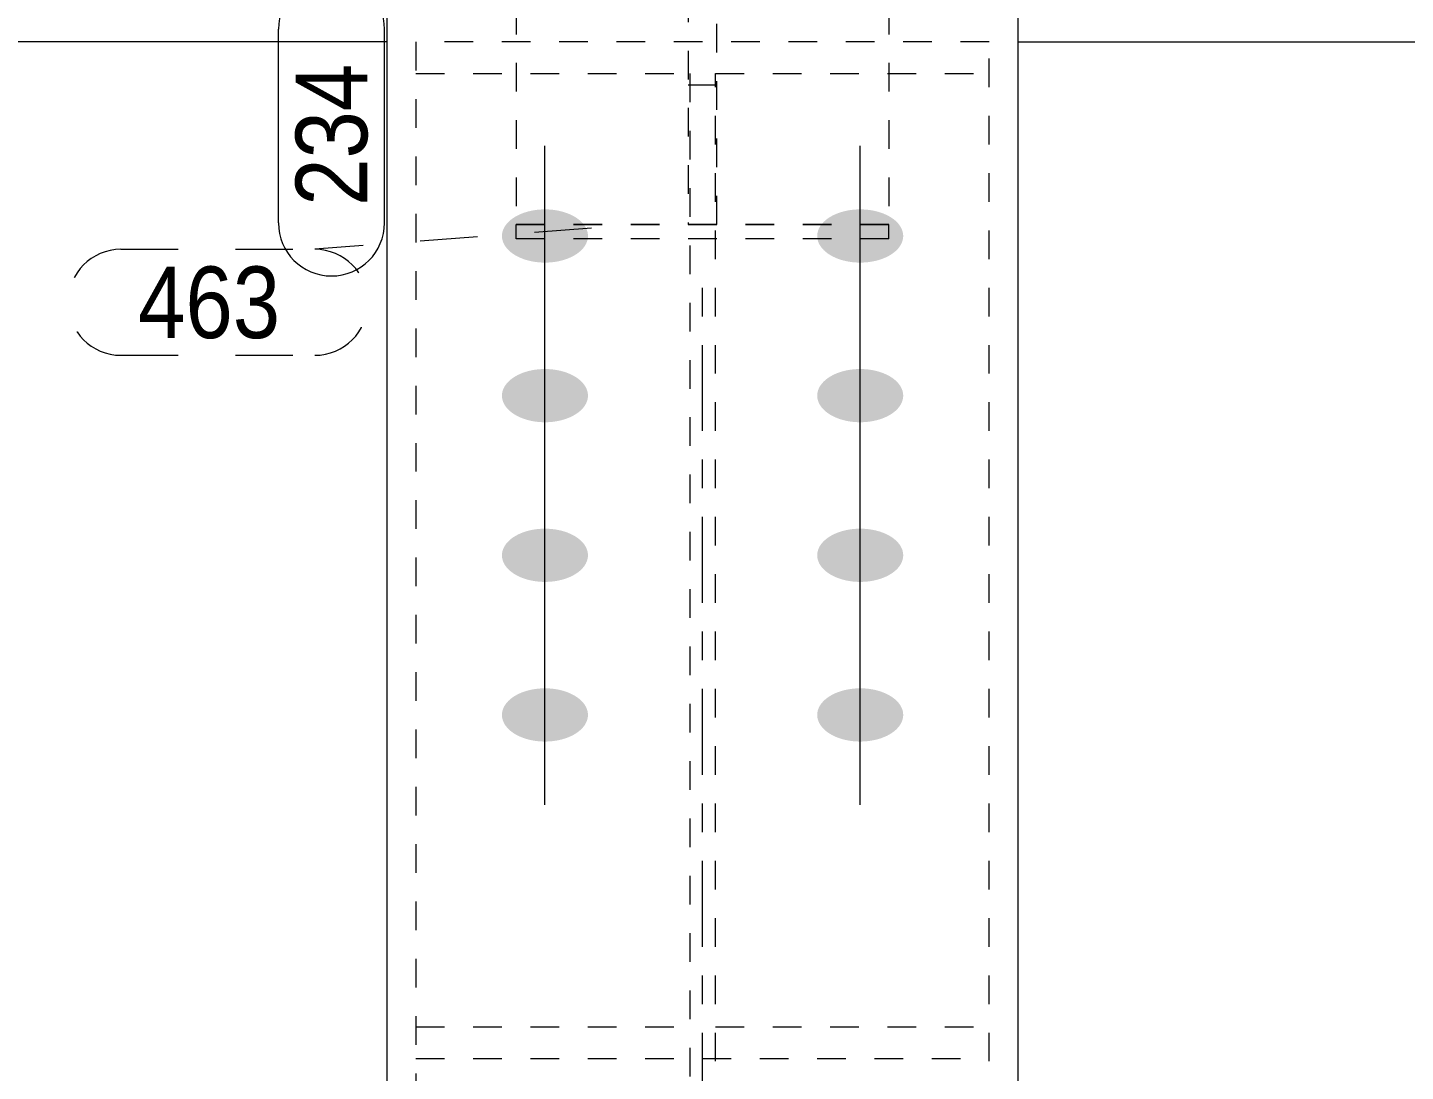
# Model space of a CAD drawing. Header units: millimetres. Extents: x 2 to 579, y 1 to 825.
# Drawn here: x 60.02 to 108.09, y 574.31 to 610.74 of the extents above; entities that cross this region are included whole.
import ezdxf

# ---------------------------------------------------------------- set-up
doc = ezdxf.new("R2010")
doc.units = ezdxf.units.MM
for name, pattern in [('XKITLINE00', [0]), ('XKITLINE01', [4, 1, -1, 1, -1]), ('XKITLINE02', [4, 2, -2]), ('XKITLINE03', [6, 3, -1, 1, -1])]:
    doc.linetypes.add(name, pattern=pattern)
for name, color, linetype, lineweight in [('Bolt', 3, 'Continuous', 0), ('Dimensions', 7, 'Continuous', 0), ('Part', 2, 'Continuous', 0), ('PartMark', 7, 'Continuous', 0)]:
    doc.layers.add(name, color=color, linetype=linetype, lineweight=lineweight)
doc.styles.add('ARIAL', font='ARIAL.TTF')

# ---------------------------------------------------------------- blocks, each defined once
blk = doc.blocks.new('*A39')
at = {"layer": 'Bolt'}
for points in [[(78.032, 602.537), (77.995, 602.537), (77.958, 602.539), (77.922, 602.541), (77.885, 602.543), (77.849, 602.546), (77.812, 602.55), (77.776, 602.554), (77.74, 602.559), (77.704, 602.564), (77.669, 602.57), (77.633, 602.576), (77.598, 602.583), (77.563, 602.591), (77.529, 602.599), (77.495, 602.607), (77.461, 602.616), (77.427, 602.625), (77.394, 602.635), (77.362, 602.646), (77.329, 602.657), (77.298, 602.668), (77.266, 602.68), (77.235, 602.693), (77.205, 602.706), (77.175, 602.719), (77.146, 602.733), (77.117, 602.747), (77.089, 602.762), (77.061, 602.777), (77.034, 602.792), (77.008, 602.808), (76.982, 602.825), (76.957, 602.841), (76.933, 602.858), (76.909, 602.876), (76.886, 602.894), (76.864, 602.912), (76.842, 602.93), (76.822, 602.949), (76.801, 602.968), (76.782, 602.988), (76.764, 603.007), (76.746, 603.027), (76.729, 603.047), (76.713, 603.068), (76.697, 603.089), (76.683, 603.11), (76.669, 603.131), (76.656, 603.152), (76.644, 603.174), (76.633, 603.195), (76.623, 603.217), (76.614, 603.239), (76.605, 603.262), (76.598, 603.284), (76.591, 603.306), (76.585, 603.329), (76.58, 603.351), (76.576, 603.374), (76.573, 603.397), (76.571, 603.419), (76.569, 603.442), (76.569, 603.465), (76.569, 603.488), (76.571, 603.511), (76.573, 603.533), (76.576, 603.556), (76.58, 603.579), (76.585, 603.601), (76.591, 603.624), (76.598, 603.646), (76.605, 603.668), (76.614, 603.691), (76.623, 603.713), (76.633, 603.735), (76.644, 603.756), (76.656, 603.778), (76.669, 603.799), (76.683, 603.82), (76.697, 603.841), (76.713, 603.862), (76.729, 603.883), (76.746, 603.903), (76.764, 603.923), (76.782, 603.942), (76.801, 603.962), (76.822, 603.981), (76.842, 604), (76.864, 604.018), (76.886, 604.036), (76.909, 604.054), (76.933, 604.072), (76.957, 604.089), (76.982, 604.105), (77.008, 604.122), (77.034, 604.138), (77.061, 604.153), (77.089, 604.168), (77.117, 604.183), (77.146, 604.197), (77.175, 604.211), (77.205, 604.224), (77.235, 604.237), (77.266, 604.25), (77.298, 604.261), (77.329, 604.273), (77.362, 604.284), (77.394, 604.294), (77.427, 604.304), (77.461, 604.314), (77.495, 604.323), (77.529, 604.331), (77.563, 604.339), (77.598, 604.347), (77.633, 604.354), (77.669, 604.36), (77.704, 604.366), (77.74, 604.371), (77.776, 604.376), (77.812, 604.38), (77.849, 604.384), (77.885, 604.387), (77.922, 604.389), (77.958, 604.391), (77.995, 604.392), (78.032, 604.393), (78.069, 604.394), (78.106, 604.393), (78.142, 604.392), (78.179, 604.391), (78.216, 604.389), (78.252, 604.387), (78.289, 604.384), (78.325, 604.38), (78.361, 604.376), (78.397, 604.371), (78.433, 604.366), (78.469, 604.36), (78.504, 604.354), (78.539, 604.347), (78.574, 604.339), (78.609, 604.331), (78.643, 604.323), (78.677, 604.314), (78.71, 604.304), (78.743, 604.294), (78.776, 604.284), (78.808, 604.273), (78.84, 604.261), (78.871, 604.25), (78.902, 604.237), (78.932, 604.224), (78.962, 604.211), (78.992, 604.197), (79.02, 604.183), (79.049, 604.168), (79.076, 604.153), (79.103, 604.138), (79.129, 604.122), (79.155, 604.105), (79.18, 604.089), (79.205, 604.072), (79.228, 604.054), (79.251, 604.036), (79.274, 604.018), (79.295, 604), (79.316, 603.981), (79.336, 603.962), (79.355, 603.942), (79.374, 603.923), (79.392, 603.903), (79.409, 603.883), (79.425, 603.862), (79.44, 603.841), (79.455, 603.82), (79.468, 603.799), (79.481, 603.778), (79.493, 603.756), (79.504, 603.735), (79.514, 603.713), (79.524, 603.691), (79.532, 603.668), (79.54, 603.646), (79.547, 603.624), (79.553, 603.601), (79.557, 603.579), (79.562, 603.556), (79.565, 603.533), (79.567, 603.511), (79.568, 603.488), (79.569, 603.465), (79.568, 603.442), (79.567, 603.419), (79.565, 603.397), (79.562, 603.374), (79.557, 603.351), (79.553, 603.329), (79.547, 603.306), (79.54, 603.284), (79.532, 603.262), (79.524, 603.239), (79.514, 603.217), (79.504, 603.195), (79.493, 603.174), (79.481, 603.152), (79.468, 603.131), (79.455, 603.11), (79.44, 603.089), (79.425, 603.068), (79.409, 603.047), (79.392, 603.027), (79.374, 603.007), (79.355, 602.988), (79.336, 602.968), (79.316, 602.949), (79.295, 602.93), (79.274, 602.912), (79.251, 602.894), (79.228, 602.876), (79.205, 602.858), (79.18, 602.841), (79.155, 602.825), (79.129, 602.808), (79.103, 602.792), (79.076, 602.777), (79.049, 602.762), (79.02, 602.747), (78.992, 602.733), (78.962, 602.719), (78.932, 602.706), (78.902, 602.693), (78.871, 602.68), (78.84, 602.668), (78.808, 602.657), (78.776, 602.646), (78.743, 602.635), (78.71, 602.625), (78.677, 602.616), (78.643, 602.607), (78.609, 602.599), (78.574, 602.591), (78.539, 602.583), (78.504, 602.576), (78.469, 602.57), (78.433, 602.564), (78.397, 602.559), (78.361, 602.554), (78.325, 602.55), (78.289, 602.546), (78.252, 602.543), (78.216, 602.541), (78.179, 602.539), (78.142, 602.537), (78.106, 602.537), (78.069, 602.536)], [(89.032, 602.537), (88.995, 602.537), (88.958, 602.539), (88.922, 602.541), (88.885, 602.543), (88.849, 602.546), (88.812, 602.55), (88.776, 602.554), (88.74, 602.559), (88.704, 602.564), (88.669, 602.57), (88.633, 602.576), (88.598, 602.583), (88.563, 602.591), (88.529, 602.599), (88.495, 602.607), (88.461, 602.616), (88.427, 602.625), (88.394, 602.635), (88.362, 602.646), (88.329, 602.657), (88.298, 602.668), (88.266, 602.68), (88.235, 602.693), (88.205, 602.706), (88.175, 602.719), (88.146, 602.733), (88.117, 602.747), (88.089, 602.762), (88.061, 602.777), (88.034, 602.792), (88.008, 602.808), (87.982, 602.825), (87.957, 602.841), (87.933, 602.858), (87.909, 602.876), (87.886, 602.894), (87.864, 602.912), (87.842, 602.93), (87.822, 602.949), (87.801, 602.968), (87.782, 602.988), (87.764, 603.007), (87.746, 603.027), (87.729, 603.047), (87.713, 603.068), (87.697, 603.089), (87.683, 603.11), (87.669, 603.131), (87.656, 603.152), (87.644, 603.174), (87.633, 603.195), (87.623, 603.217), (87.614, 603.239), (87.605, 603.262), (87.598, 603.284), (87.591, 603.306), (87.585, 603.329), (87.58, 603.351), (87.576, 603.374), (87.573, 603.397), (87.571, 603.419), (87.569, 603.442), (87.569, 603.465), (87.569, 603.488), (87.571, 603.511), (87.573, 603.533), (87.576, 603.556), (87.58, 603.579), (87.585, 603.601), (87.591, 603.624), (87.598, 603.646), (87.605, 603.668), (87.614, 603.691), (87.623, 603.713), (87.633, 603.735), (87.644, 603.756), (87.656, 603.778), (87.669, 603.799), (87.683, 603.82), (87.697, 603.841), (87.713, 603.862), (87.729, 603.883), (87.746, 603.903), (87.764, 603.923), (87.782, 603.942), (87.801, 603.962), (87.822, 603.981), (87.842, 604), (87.864, 604.018), (87.886, 604.036), (87.909, 604.054), (87.933, 604.072), (87.957, 604.089), (87.982, 604.105), (88.008, 604.122), (88.034, 604.138), (88.061, 604.153), (88.089, 604.168), (88.117, 604.183), (88.146, 604.197), (88.175, 604.211), (88.205, 604.224), (88.235, 604.237), (88.266, 604.25), (88.298, 604.261), (88.329, 604.273), (88.362, 604.284), (88.394, 604.294), (88.427, 604.304), (88.461, 604.314), (88.495, 604.323), (88.529, 604.331), (88.563, 604.339), (88.598, 604.347), (88.633, 604.354), (88.669, 604.36), (88.704, 604.366), (88.74, 604.371), (88.776, 604.376), (88.812, 604.38), (88.849, 604.384), (88.885, 604.387), (88.922, 604.389), (88.958, 604.391), (88.995, 604.392), (89.032, 604.393), (89.069, 604.394), (89.106, 604.393), (89.142, 604.392), (89.179, 604.391), (89.216, 604.389), (89.252, 604.387), (89.289, 604.384), (89.325, 604.38), (89.361, 604.376), (89.397, 604.371), (89.433, 604.366), (89.469, 604.36), (89.504, 604.354), (89.539, 604.347), (89.574, 604.339), (89.609, 604.331), (89.643, 604.323), (89.677, 604.314), (89.71, 604.304), (89.743, 604.294), (89.776, 604.284), (89.808, 604.273), (89.84, 604.261), (89.871, 604.25), (89.902, 604.237), (89.932, 604.224), (89.962, 604.211), (89.992, 604.197), (90.02, 604.183), (90.049, 604.168), (90.076, 604.153), (90.103, 604.138), (90.129, 604.122), (90.155, 604.105), (90.18, 604.089), (90.205, 604.072), (90.228, 604.054), (90.251, 604.036), (90.274, 604.018), (90.295, 604), (90.316, 603.981), (90.336, 603.962), (90.355, 603.942), (90.374, 603.923), (90.392, 603.903), (90.409, 603.883), (90.425, 603.862), (90.44, 603.841), (90.455, 603.82), (90.468, 603.799), (90.481, 603.778), (90.493, 603.756), (90.504, 603.735), (90.514, 603.713), (90.524, 603.691), (90.532, 603.668), (90.54, 603.646), (90.547, 603.624), (90.553, 603.601), (90.557, 603.579), (90.562, 603.556), (90.565, 603.533), (90.567, 603.511), (90.568, 603.488), (90.569, 603.465), (90.568, 603.442), (90.567, 603.419), (90.565, 603.397), (90.562, 603.374), (90.557, 603.351), (90.553, 603.329), (90.547, 603.306), (90.54, 603.284), (90.532, 603.262), (90.524, 603.239), (90.514, 603.217), (90.504, 603.195), (90.493, 603.174), (90.481, 603.152), (90.468, 603.131), (90.455, 603.11), (90.44, 603.089), (90.425, 603.068), (90.409, 603.047), (90.392, 603.027), (90.374, 603.007), (90.355, 602.988), (90.336, 602.968), (90.316, 602.949), (90.295, 602.93), (90.274, 602.912), (90.251, 602.894), (90.228, 602.876), (90.205, 602.858), (90.18, 602.841), (90.155, 602.825), (90.129, 602.808), (90.103, 602.792), (90.076, 602.777), (90.049, 602.762), (90.02, 602.747), (89.992, 602.733), (89.962, 602.719), (89.932, 602.706), (89.902, 602.693), (89.871, 602.68), (89.84, 602.668), (89.808, 602.657), (89.776, 602.646), (89.743, 602.635), (89.71, 602.625), (89.677, 602.616), (89.643, 602.607), (89.609, 602.599), (89.574, 602.591), (89.539, 602.583), (89.504, 602.576), (89.469, 602.57), (89.433, 602.564), (89.397, 602.559), (89.361, 602.554), (89.325, 602.55), (89.289, 602.546), (89.252, 602.543), (89.216, 602.541), (89.179, 602.539), (89.142, 602.537), (89.106, 602.537), (89.069, 602.536)], [(78.032, 596.965), (77.995, 596.966), (77.958, 596.967), (77.922, 596.969), (77.885, 596.971), (77.849, 596.975), (77.812, 596.978), (77.776, 596.982), (77.74, 596.987), (77.704, 596.992), (77.669, 596.998), (77.633, 597.004), (77.598, 597.011), (77.563, 597.019), (77.529, 597.027), (77.495, 597.035), (77.461, 597.044), (77.427, 597.054), (77.394, 597.064), (77.362, 597.074), (77.329, 597.085), (77.298, 597.097), (77.266, 597.109), (77.235, 597.121), (77.205, 597.134), (77.175, 597.147), (77.146, 597.161), (77.117, 597.175), (77.089, 597.19), (77.061, 597.205), (77.034, 597.221), (77.008, 597.236), (76.982, 597.253), (76.957, 597.269), (76.933, 597.287), (76.909, 597.304), (76.886, 597.322), (76.864, 597.34), (76.842, 597.358), (76.822, 597.377), (76.801, 597.396), (76.782, 597.416), (76.764, 597.435), (76.746, 597.455), (76.729, 597.476), (76.713, 597.496), (76.697, 597.517), (76.683, 597.538), (76.669, 597.559), (76.656, 597.58), (76.644, 597.602), (76.633, 597.624), (76.623, 597.645), (76.614, 597.667), (76.605, 597.69), (76.598, 597.712), (76.591, 597.734), (76.585, 597.757), (76.58, 597.779), (76.576, 597.802), (76.573, 597.825), (76.571, 597.848), (76.569, 597.87), (76.569, 597.893), (76.569, 597.916), (76.571, 597.939), (76.573, 597.961), (76.576, 597.984), (76.58, 598.007), (76.585, 598.029), (76.591, 598.052), (76.598, 598.074), (76.605, 598.097), (76.614, 598.119), (76.623, 598.141), (76.633, 598.163), (76.644, 598.184), (76.656, 598.206), (76.669, 598.227), (76.683, 598.248), (76.697, 598.269), (76.713, 598.29), (76.729, 598.311), (76.746, 598.331), (76.764, 598.351), (76.782, 598.371), (76.801, 598.39), (76.822, 598.409), (76.842, 598.428), (76.864, 598.446), (76.886, 598.464), (76.909, 598.482), (76.933, 598.5), (76.957, 598.517), (76.982, 598.533), (77.008, 598.55), (77.034, 598.566), (77.061, 598.581), (77.089, 598.596), (77.117, 598.611), (77.146, 598.625), (77.175, 598.639), (77.205, 598.652), (77.235, 598.665), (77.266, 598.678), (77.298, 598.69), (77.329, 598.701), (77.362, 598.712), (77.394, 598.723), (77.427, 598.733), (77.461, 598.742), (77.495, 598.751), (77.529, 598.76), (77.563, 598.767), (77.598, 598.775), (77.633, 598.782), (77.669, 598.788), (77.704, 598.794), (77.74, 598.799), (77.776, 598.804), (77.812, 598.808), (77.849, 598.812), (77.885, 598.815), (77.922, 598.817), (77.958, 598.819), (77.995, 598.821), (78.032, 598.821), (78.069, 598.822), (78.106, 598.821), (78.142, 598.821), (78.179, 598.819), (78.216, 598.817), (78.252, 598.815), (78.289, 598.812), (78.325, 598.808), (78.361, 598.804), (78.397, 598.799), (78.433, 598.794), (78.469, 598.788), (78.504, 598.782), (78.539, 598.775), (78.574, 598.767), (78.609, 598.76), (78.643, 598.751), (78.677, 598.742), (78.71, 598.733), (78.743, 598.723), (78.776, 598.712), (78.808, 598.701), (78.84, 598.69), (78.871, 598.678), (78.902, 598.665), (78.932, 598.652), (78.962, 598.639), (78.992, 598.625), (79.02, 598.611), (79.049, 598.596), (79.076, 598.581), (79.103, 598.566), (79.129, 598.55), (79.155, 598.533), (79.18, 598.517), (79.205, 598.5), (79.228, 598.482), (79.251, 598.464), (79.274, 598.446), (79.295, 598.428), (79.316, 598.409), (79.336, 598.39), (79.355, 598.371), (79.374, 598.351), (79.392, 598.331), (79.409, 598.311), (79.425, 598.29), (79.44, 598.269), (79.455, 598.248), (79.468, 598.227), (79.481, 598.206), (79.493, 598.184), (79.504, 598.163), (79.514, 598.141), (79.524, 598.119), (79.532, 598.097), (79.54, 598.074), (79.547, 598.052), (79.553, 598.029), (79.557, 598.007), (79.562, 597.984), (79.565, 597.961), (79.567, 597.939), (79.568, 597.916), (79.569, 597.893), (79.568, 597.87), (79.567, 597.848), (79.565, 597.825), (79.562, 597.802), (79.557, 597.779), (79.553, 597.757), (79.547, 597.734), (79.54, 597.712), (79.532, 597.69), (79.524, 597.667), (79.514, 597.645), (79.504, 597.624), (79.493, 597.602), (79.481, 597.58), (79.468, 597.559), (79.455, 597.538), (79.44, 597.517), (79.425, 597.496), (79.409, 597.476), (79.392, 597.455), (79.374, 597.435), (79.355, 597.416), (79.336, 597.396), (79.316, 597.377), (79.295, 597.358), (79.274, 597.34), (79.251, 597.322), (79.228, 597.304), (79.205, 597.287), (79.18, 597.269), (79.155, 597.253), (79.129, 597.236), (79.103, 597.221), (79.076, 597.205), (79.049, 597.19), (79.02, 597.175), (78.992, 597.161), (78.962, 597.147), (78.932, 597.134), (78.902, 597.121), (78.871, 597.109), (78.84, 597.097), (78.808, 597.085), (78.776, 597.074), (78.743, 597.064), (78.71, 597.054), (78.677, 597.044), (78.643, 597.035), (78.609, 597.027), (78.574, 597.019), (78.539, 597.011), (78.504, 597.004), (78.469, 596.998), (78.433, 596.992), (78.397, 596.987), (78.361, 596.982), (78.325, 596.978), (78.289, 596.975), (78.252, 596.971), (78.216, 596.969), (78.179, 596.967), (78.142, 596.966), (78.106, 596.965), (78.069, 596.964)], [(89.032, 596.965), (88.995, 596.966), (88.958, 596.967), (88.922, 596.969), (88.885, 596.971), (88.849, 596.975), (88.812, 596.978), (88.776, 596.982), (88.74, 596.987), (88.704, 596.992), (88.669, 596.998), (88.633, 597.004), (88.598, 597.011), (88.563, 597.019), (88.529, 597.027), (88.495, 597.035), (88.461, 597.044), (88.427, 597.054), (88.394, 597.064), (88.362, 597.074), (88.329, 597.085), (88.298, 597.097), (88.266, 597.109), (88.235, 597.121), (88.205, 597.134), (88.175, 597.147), (88.146, 597.161), (88.117, 597.175), (88.089, 597.19), (88.061, 597.205), (88.034, 597.221), (88.008, 597.236), (87.982, 597.253), (87.957, 597.269), (87.933, 597.287), (87.909, 597.304), (87.886, 597.322), (87.864, 597.34), (87.842, 597.358), (87.822, 597.377), (87.801, 597.396), (87.782, 597.416), (87.764, 597.435), (87.746, 597.455), (87.729, 597.476), (87.713, 597.496), (87.697, 597.517), (87.683, 597.538), (87.669, 597.559), (87.656, 597.58), (87.644, 597.602), (87.633, 597.624), (87.623, 597.645), (87.614, 597.667), (87.605, 597.69), (87.598, 597.712), (87.591, 597.734), (87.585, 597.757), (87.58, 597.779), (87.576, 597.802), (87.573, 597.825), (87.571, 597.848), (87.569, 597.87), (87.569, 597.893), (87.569, 597.916), (87.571, 597.939), (87.573, 597.961), (87.576, 597.984), (87.58, 598.007), (87.585, 598.029), (87.591, 598.052), (87.598, 598.074), (87.605, 598.097), (87.614, 598.119), (87.623, 598.141), (87.633, 598.163), (87.644, 598.184), (87.656, 598.206), (87.669, 598.227), (87.683, 598.248), (87.697, 598.269), (87.713, 598.29), (87.729, 598.311), (87.746, 598.331), (87.764, 598.351), (87.782, 598.371), (87.801, 598.39), (87.822, 598.409), (87.842, 598.428), (87.864, 598.446), (87.886, 598.464), (87.909, 598.482), (87.933, 598.5), (87.957, 598.517), (87.982, 598.533), (88.008, 598.55), (88.034, 598.566), (88.061, 598.581), (88.089, 598.596), (88.117, 598.611), (88.146, 598.625), (88.175, 598.639), (88.205, 598.652), (88.235, 598.665), (88.266, 598.678), (88.298, 598.69), (88.329, 598.701), (88.362, 598.712), (88.394, 598.723), (88.427, 598.733), (88.461, 598.742), (88.495, 598.751), (88.529, 598.76), (88.563, 598.767), (88.598, 598.775), (88.633, 598.782), (88.669, 598.788), (88.704, 598.794), (88.74, 598.799), (88.776, 598.804), (88.812, 598.808), (88.849, 598.812), (88.885, 598.815), (88.922, 598.817), (88.958, 598.819), (88.995, 598.821), (89.032, 598.821), (89.069, 598.822), (89.106, 598.821), (89.142, 598.821), (89.179, 598.819), (89.216, 598.817), (89.252, 598.815), (89.289, 598.812), (89.325, 598.808), (89.361, 598.804), (89.397, 598.799), (89.433, 598.794), (89.469, 598.788), (89.504, 598.782), (89.539, 598.775), (89.574, 598.767), (89.609, 598.76), (89.643, 598.751), (89.677, 598.742), (89.71, 598.733), (89.743, 598.723), (89.776, 598.712), (89.808, 598.701), (89.84, 598.69), (89.871, 598.678), (89.902, 598.665), (89.932, 598.652), (89.962, 598.639), (89.992, 598.625), (90.02, 598.611), (90.049, 598.596), (90.076, 598.581), (90.103, 598.566), (90.129, 598.55), (90.155, 598.533), (90.18, 598.517), (90.205, 598.5), (90.228, 598.482), (90.251, 598.464), (90.274, 598.446), (90.295, 598.428), (90.316, 598.409), (90.336, 598.39), (90.355, 598.371), (90.374, 598.351), (90.392, 598.331), (90.409, 598.311), (90.425, 598.29), (90.44, 598.269), (90.455, 598.248), (90.468, 598.227), (90.481, 598.206), (90.493, 598.184), (90.504, 598.163), (90.514, 598.141), (90.524, 598.119), (90.532, 598.097), (90.54, 598.074), (90.547, 598.052), (90.553, 598.029), (90.557, 598.007), (90.562, 597.984), (90.565, 597.961), (90.567, 597.939), (90.568, 597.916), (90.569, 597.893), (90.568, 597.87), (90.567, 597.848), (90.565, 597.825), (90.562, 597.802), (90.557, 597.779), (90.553, 597.757), (90.547, 597.734), (90.54, 597.712), (90.532, 597.69), (90.524, 597.667), (90.514, 597.645), (90.504, 597.624), (90.493, 597.602), (90.481, 597.58), (90.468, 597.559), (90.455, 597.538), (90.44, 597.517), (90.425, 597.496), (90.409, 597.476), (90.392, 597.455), (90.374, 597.435), (90.355, 597.416), (90.336, 597.396), (90.316, 597.377), (90.295, 597.358), (90.274, 597.34), (90.251, 597.322), (90.228, 597.304), (90.205, 597.287), (90.18, 597.269), (90.155, 597.253), (90.129, 597.236), (90.103, 597.221), (90.076, 597.205), (90.049, 597.19), (90.02, 597.175), (89.992, 597.161), (89.962, 597.147), (89.932, 597.134), (89.902, 597.121), (89.871, 597.109), (89.84, 597.097), (89.808, 597.085), (89.776, 597.074), (89.743, 597.064), (89.71, 597.054), (89.677, 597.044), (89.643, 597.035), (89.609, 597.027), (89.574, 597.019), (89.539, 597.011), (89.504, 597.004), (89.469, 596.998), (89.433, 596.992), (89.397, 596.987), (89.361, 596.982), (89.325, 596.978), (89.289, 596.975), (89.252, 596.971), (89.216, 596.969), (89.179, 596.967), (89.142, 596.966), (89.106, 596.965), (89.069, 596.964)], [(78.032, 591.393), (77.995, 591.394), (77.958, 591.395), (77.922, 591.397), (77.885, 591.4), (77.849, 591.403), (77.812, 591.406), (77.776, 591.41), (77.74, 591.415), (77.704, 591.42), (77.669, 591.426), (77.633, 591.433), (77.598, 591.439), (77.563, 591.447), (77.529, 591.455), (77.495, 591.463), (77.461, 591.472), (77.427, 591.482), (77.394, 591.492), (77.362, 591.502), (77.329, 591.513), (77.298, 591.525), (77.266, 591.537), (77.235, 591.549), (77.205, 591.562), (77.175, 591.575), (77.146, 591.589), (77.117, 591.603), (77.089, 591.618), (77.061, 591.633), (77.034, 591.649), (77.008, 591.665), (76.982, 591.681), (76.957, 591.698), (76.933, 591.715), (76.909, 591.732), (76.886, 591.75), (76.864, 591.768), (76.842, 591.786), (76.822, 591.805), (76.801, 591.824), (76.782, 591.844), (76.764, 591.863), (76.746, 591.883), (76.729, 591.904), (76.713, 591.924), (76.697, 591.945), (76.683, 591.966), (76.669, 591.987), (76.656, 592.008), (76.644, 592.03), (76.633, 592.052), (76.623, 592.074), (76.614, 592.096), (76.605, 592.118), (76.598, 592.14), (76.591, 592.162), (76.585, 592.185), (76.58, 592.208), (76.576, 592.23), (76.573, 592.253), (76.571, 592.276), (76.569, 592.298), (76.569, 592.321), (76.569, 592.344), (76.571, 592.367), (76.573, 592.39), (76.576, 592.412), (76.58, 592.435), (76.585, 592.457), (76.591, 592.48), (76.598, 592.502), (76.605, 592.525), (76.614, 592.547), (76.623, 592.569), (76.633, 592.591), (76.644, 592.613), (76.656, 592.634), (76.669, 592.655), (76.683, 592.677), (76.697, 592.698), (76.713, 592.718), (76.729, 592.739), (76.746, 592.759), (76.764, 592.779), (76.782, 592.799), (76.801, 592.818), (76.822, 592.837), (76.842, 592.856), (76.864, 592.874), (76.886, 592.893), (76.909, 592.91), (76.933, 592.928), (76.957, 592.945), (76.982, 592.962), (77.008, 592.978), (77.034, 592.994), (77.061, 593.009), (77.089, 593.024), (77.117, 593.039), (77.146, 593.053), (77.175, 593.067), (77.205, 593.08), (77.235, 593.093), (77.266, 593.106), (77.298, 593.118), (77.329, 593.129), (77.362, 593.14), (77.394, 593.151), (77.427, 593.161), (77.461, 593.17), (77.495, 593.179), (77.529, 593.188), (77.563, 593.196), (77.598, 593.203), (77.633, 593.21), (77.669, 593.216), (77.704, 593.222), (77.74, 593.227), (77.776, 593.232), (77.812, 593.236), (77.849, 593.24), (77.885, 593.243), (77.922, 593.245), (77.958, 593.247), (77.995, 593.249), (78.032, 593.25), (78.069, 593.25), (78.106, 593.25), (78.142, 593.249), (78.179, 593.247), (78.216, 593.245), (78.252, 593.243), (78.289, 593.24), (78.325, 593.236), (78.361, 593.232), (78.397, 593.227), (78.433, 593.222), (78.469, 593.216), (78.504, 593.21), (78.539, 593.203), (78.574, 593.196), (78.609, 593.188), (78.643, 593.179), (78.677, 593.17), (78.71, 593.161), (78.743, 593.151), (78.776, 593.14), (78.808, 593.129), (78.84, 593.118), (78.871, 593.106), (78.902, 593.093), (78.932, 593.08), (78.962, 593.067), (78.992, 593.053), (79.02, 593.039), (79.049, 593.024), (79.076, 593.009), (79.103, 592.994), (79.129, 592.978), (79.155, 592.962), (79.18, 592.945), (79.205, 592.928), (79.228, 592.91), (79.251, 592.893), (79.274, 592.874), (79.295, 592.856), (79.316, 592.837), (79.336, 592.818), (79.355, 592.799), (79.374, 592.779), (79.392, 592.759), (79.409, 592.739), (79.425, 592.718), (79.44, 592.698), (79.455, 592.677), (79.468, 592.655), (79.481, 592.634), (79.493, 592.613), (79.504, 592.591), (79.514, 592.569), (79.524, 592.547), (79.532, 592.525), (79.54, 592.502), (79.547, 592.48), (79.553, 592.457), (79.557, 592.435), (79.562, 592.412), (79.565, 592.39), (79.567, 592.367), (79.568, 592.344), (79.569, 592.321), (79.568, 592.298), (79.567, 592.276), (79.565, 592.253), (79.562, 592.23), (79.557, 592.208), (79.553, 592.185), (79.547, 592.162), (79.54, 592.14), (79.532, 592.118), (79.524, 592.096), (79.514, 592.074), (79.504, 592.052), (79.493, 592.03), (79.481, 592.008), (79.468, 591.987), (79.455, 591.966), (79.44, 591.945), (79.425, 591.924), (79.409, 591.904), (79.392, 591.883), (79.374, 591.863), (79.355, 591.844), (79.336, 591.824), (79.316, 591.805), (79.295, 591.786), (79.274, 591.768), (79.251, 591.75), (79.228, 591.732), (79.205, 591.715), (79.18, 591.698), (79.155, 591.681), (79.129, 591.665), (79.103, 591.649), (79.076, 591.633), (79.049, 591.618), (79.02, 591.603), (78.992, 591.589), (78.962, 591.575), (78.932, 591.562), (78.902, 591.549), (78.871, 591.537), (78.84, 591.525), (78.808, 591.513), (78.776, 591.502), (78.743, 591.492), (78.71, 591.482), (78.677, 591.472), (78.643, 591.463), (78.609, 591.455), (78.574, 591.447), (78.539, 591.439), (78.504, 591.433), (78.469, 591.426), (78.433, 591.42), (78.397, 591.415), (78.361, 591.41), (78.325, 591.406), (78.289, 591.403), (78.252, 591.4), (78.216, 591.397), (78.179, 591.395), (78.142, 591.394), (78.106, 591.393), (78.069, 591.393)], [(89.032, 591.393), (88.995, 591.394), (88.958, 591.395), (88.922, 591.397), (88.885, 591.4), (88.849, 591.403), (88.812, 591.406), (88.776, 591.41), (88.74, 591.415), (88.704, 591.42), (88.669, 591.426), (88.633, 591.433), (88.598, 591.439), (88.563, 591.447), (88.529, 591.455), (88.495, 591.463), (88.461, 591.472), (88.427, 591.482), (88.394, 591.492), (88.362, 591.502), (88.329, 591.513), (88.298, 591.525), (88.266, 591.537), (88.235, 591.549), (88.205, 591.562), (88.175, 591.575), (88.146, 591.589), (88.117, 591.603), (88.089, 591.618), (88.061, 591.633), (88.034, 591.649), (88.008, 591.665), (87.982, 591.681), (87.957, 591.698), (87.933, 591.715), (87.909, 591.732), (87.886, 591.75), (87.864, 591.768), (87.842, 591.786), (87.822, 591.805), (87.801, 591.824), (87.782, 591.844), (87.764, 591.863), (87.746, 591.883), (87.729, 591.904), (87.713, 591.924), (87.697, 591.945), (87.683, 591.966), (87.669, 591.987), (87.656, 592.008), (87.644, 592.03), (87.633, 592.052), (87.623, 592.074), (87.614, 592.096), (87.605, 592.118), (87.598, 592.14), (87.591, 592.162), (87.585, 592.185), (87.58, 592.208), (87.576, 592.23), (87.573, 592.253), (87.571, 592.276), (87.569, 592.298), (87.569, 592.321), (87.569, 592.344), (87.571, 592.367), (87.573, 592.39), (87.576, 592.412), (87.58, 592.435), (87.585, 592.457), (87.591, 592.48), (87.598, 592.502), (87.605, 592.525), (87.614, 592.547), (87.623, 592.569), (87.633, 592.591), (87.644, 592.613), (87.656, 592.634), (87.669, 592.655), (87.683, 592.677), (87.697, 592.698), (87.713, 592.718), (87.729, 592.739), (87.746, 592.759), (87.764, 592.779), (87.782, 592.799), (87.801, 592.818), (87.822, 592.837), (87.842, 592.856), (87.864, 592.874), (87.886, 592.893), (87.909, 592.91), (87.933, 592.928), (87.957, 592.945), (87.982, 592.962), (88.008, 592.978), (88.034, 592.994), (88.061, 593.009), (88.089, 593.024), (88.117, 593.039), (88.146, 593.053), (88.175, 593.067), (88.205, 593.08), (88.235, 593.093), (88.266, 593.106), (88.298, 593.118), (88.329, 593.129), (88.362, 593.14), (88.394, 593.151), (88.427, 593.161), (88.461, 593.17), (88.495, 593.179), (88.529, 593.188), (88.563, 593.196), (88.598, 593.203), (88.633, 593.21), (88.669, 593.216), (88.704, 593.222), (88.74, 593.227), (88.776, 593.232), (88.812, 593.236), (88.849, 593.24), (88.885, 593.243), (88.922, 593.245), (88.958, 593.247), (88.995, 593.249), (89.032, 593.25), (89.069, 593.25), (89.106, 593.25), (89.142, 593.249), (89.179, 593.247), (89.216, 593.245), (89.252, 593.243), (89.289, 593.24), (89.325, 593.236), (89.361, 593.232), (89.397, 593.227), (89.433, 593.222), (89.469, 593.216), (89.504, 593.21), (89.539, 593.203), (89.574, 593.196), (89.609, 593.188), (89.643, 593.179), (89.677, 593.17), (89.71, 593.161), (89.743, 593.151), (89.776, 593.14), (89.808, 593.129), (89.84, 593.118), (89.871, 593.106), (89.902, 593.093), (89.932, 593.08), (89.962, 593.067), (89.992, 593.053), (90.02, 593.039), (90.049, 593.024), (90.076, 593.009), (90.103, 592.994), (90.129, 592.978), (90.155, 592.962), (90.18, 592.945), (90.205, 592.928), (90.228, 592.91), (90.251, 592.893), (90.274, 592.874), (90.295, 592.856), (90.316, 592.837), (90.336, 592.818), (90.355, 592.799), (90.374, 592.779), (90.392, 592.759), (90.409, 592.739), (90.425, 592.718), (90.44, 592.698), (90.455, 592.677), (90.468, 592.655), (90.481, 592.634), (90.493, 592.613), (90.504, 592.591), (90.514, 592.569), (90.524, 592.547), (90.532, 592.525), (90.54, 592.502), (90.547, 592.48), (90.553, 592.457), (90.557, 592.435), (90.562, 592.412), (90.565, 592.39), (90.567, 592.367), (90.568, 592.344), (90.569, 592.321), (90.568, 592.298), (90.567, 592.276), (90.565, 592.253), (90.562, 592.23), (90.557, 592.208), (90.553, 592.185), (90.547, 592.162), (90.54, 592.14), (90.532, 592.118), (90.524, 592.096), (90.514, 592.074), (90.504, 592.052), (90.493, 592.03), (90.481, 592.008), (90.468, 591.987), (90.455, 591.966), (90.44, 591.945), (90.425, 591.924), (90.409, 591.904), (90.392, 591.883), (90.374, 591.863), (90.355, 591.844), (90.336, 591.824), (90.316, 591.805), (90.295, 591.786), (90.274, 591.768), (90.251, 591.75), (90.228, 591.732), (90.205, 591.715), (90.18, 591.698), (90.155, 591.681), (90.129, 591.665), (90.103, 591.649), (90.076, 591.633), (90.049, 591.618), (90.02, 591.603), (89.992, 591.589), (89.962, 591.575), (89.932, 591.562), (89.902, 591.549), (89.871, 591.537), (89.84, 591.525), (89.808, 591.513), (89.776, 591.502), (89.743, 591.492), (89.71, 591.482), (89.677, 591.472), (89.643, 591.463), (89.609, 591.455), (89.574, 591.447), (89.539, 591.439), (89.504, 591.433), (89.469, 591.426), (89.433, 591.42), (89.397, 591.415), (89.361, 591.41), (89.325, 591.406), (89.289, 591.403), (89.252, 591.4), (89.216, 591.397), (89.179, 591.395), (89.142, 591.394), (89.106, 591.393), (89.069, 591.393)], [(78.032, 585.821), (77.995, 585.822), (77.958, 585.823), (77.922, 585.825), (77.885, 585.828), (77.849, 585.831), (77.812, 585.834), (77.776, 585.839), (77.74, 585.843), (77.704, 585.849), (77.669, 585.854), (77.633, 585.861), (77.598, 585.868), (77.563, 585.875), (77.529, 585.883), (77.495, 585.891), (77.461, 585.9), (77.427, 585.91), (77.394, 585.92), (77.362, 585.93), (77.329, 585.941), (77.298, 585.953), (77.266, 585.965), (77.235, 585.977), (77.205, 585.99), (77.175, 586.003), (77.146, 586.017), (77.117, 586.031), (77.089, 586.046), (77.061, 586.061), (77.034, 586.077), (77.008, 586.093), (76.982, 586.109), (76.957, 586.126), (76.933, 586.143), (76.909, 586.16), (76.886, 586.178), (76.864, 586.196), (76.842, 586.215), (76.822, 586.233), (76.801, 586.253), (76.782, 586.272), (76.764, 586.292), (76.746, 586.312), (76.729, 586.332), (76.713, 586.352), (76.697, 586.373), (76.683, 586.394), (76.669, 586.415), (76.656, 586.436), (76.644, 586.458), (76.633, 586.48), (76.623, 586.502), (76.614, 586.524), (76.605, 586.546), (76.598, 586.568), (76.591, 586.591), (76.585, 586.613), (76.58, 586.636), (76.576, 586.658), (76.573, 586.681), (76.571, 586.704), (76.569, 586.727), (76.569, 586.749), (76.569, 586.772), (76.571, 586.795), (76.573, 586.818), (76.576, 586.84), (76.58, 586.863), (76.585, 586.886), (76.591, 586.908), (76.598, 586.931), (76.605, 586.953), (76.614, 586.975), (76.623, 586.997), (76.633, 587.019), (76.644, 587.041), (76.656, 587.062), (76.669, 587.084), (76.683, 587.105), (76.697, 587.126), (76.713, 587.146), (76.729, 587.167), (76.746, 587.187), (76.764, 587.207), (76.782, 587.227), (76.801, 587.246), (76.822, 587.265), (76.842, 587.284), (76.864, 587.303), (76.886, 587.321), (76.909, 587.338), (76.933, 587.356), (76.957, 587.373), (76.982, 587.39), (77.008, 587.406), (77.034, 587.422), (77.061, 587.437), (77.089, 587.453), (77.117, 587.467), (77.146, 587.481), (77.175, 587.495), (77.205, 587.509), (77.235, 587.521), (77.266, 587.534), (77.298, 587.546), (77.329, 587.557), (77.362, 587.568), (77.394, 587.579), (77.427, 587.589), (77.461, 587.598), (77.495, 587.607), (77.529, 587.616), (77.563, 587.624), (77.598, 587.631), (77.633, 587.638), (77.669, 587.644), (77.704, 587.65), (77.74, 587.655), (77.776, 587.66), (77.812, 587.664), (77.849, 587.668), (77.885, 587.671), (77.922, 587.674), (77.958, 587.675), (77.995, 587.677), (78.032, 587.678), (78.069, 587.678), (78.106, 587.678), (78.142, 587.677), (78.179, 587.675), (78.216, 587.674), (78.252, 587.671), (78.289, 587.668), (78.325, 587.664), (78.361, 587.66), (78.397, 587.655), (78.433, 587.65), (78.469, 587.644), (78.504, 587.638), (78.539, 587.631), (78.574, 587.624), (78.609, 587.616), (78.643, 587.607), (78.677, 587.598), (78.71, 587.589), (78.743, 587.579), (78.776, 587.568), (78.808, 587.557), (78.84, 587.546), (78.871, 587.534), (78.902, 587.521), (78.932, 587.509), (78.962, 587.495), (78.992, 587.481), (79.02, 587.467), (79.049, 587.453), (79.076, 587.437), (79.103, 587.422), (79.129, 587.406), (79.155, 587.39), (79.18, 587.373), (79.205, 587.356), (79.228, 587.338), (79.251, 587.321), (79.274, 587.303), (79.295, 587.284), (79.316, 587.265), (79.336, 587.246), (79.355, 587.227), (79.374, 587.207), (79.392, 587.187), (79.409, 587.167), (79.425, 587.146), (79.44, 587.126), (79.455, 587.105), (79.468, 587.084), (79.481, 587.062), (79.493, 587.041), (79.504, 587.019), (79.514, 586.997), (79.524, 586.975), (79.532, 586.953), (79.54, 586.931), (79.547, 586.908), (79.553, 586.886), (79.557, 586.863), (79.562, 586.84), (79.565, 586.818), (79.567, 586.795), (79.568, 586.772), (79.569, 586.749), (79.568, 586.727), (79.567, 586.704), (79.565, 586.681), (79.562, 586.658), (79.557, 586.636), (79.553, 586.613), (79.547, 586.591), (79.54, 586.568), (79.532, 586.546), (79.524, 586.524), (79.514, 586.502), (79.504, 586.48), (79.493, 586.458), (79.481, 586.436), (79.468, 586.415), (79.455, 586.394), (79.44, 586.373), (79.425, 586.352), (79.409, 586.332), (79.392, 586.312), (79.374, 586.292), (79.355, 586.272), (79.336, 586.253), (79.316, 586.233), (79.295, 586.215), (79.274, 586.196), (79.251, 586.178), (79.228, 586.16), (79.205, 586.143), (79.18, 586.126), (79.155, 586.109), (79.129, 586.093), (79.103, 586.077), (79.076, 586.061), (79.049, 586.046), (79.02, 586.031), (78.992, 586.017), (78.962, 586.003), (78.932, 585.99), (78.902, 585.977), (78.871, 585.965), (78.84, 585.953), (78.808, 585.941), (78.776, 585.93), (78.743, 585.92), (78.71, 585.91), (78.677, 585.9), (78.643, 585.891), (78.609, 585.883), (78.574, 585.875), (78.539, 585.868), (78.504, 585.861), (78.469, 585.854), (78.433, 585.849), (78.397, 585.843), (78.361, 585.839), (78.325, 585.834), (78.289, 585.831), (78.252, 585.828), (78.216, 585.825), (78.179, 585.823), (78.142, 585.822), (78.106, 585.821), (78.069, 585.821)], [(89.032, 585.821), (88.995, 585.822), (88.958, 585.823), (88.922, 585.825), (88.885, 585.828), (88.849, 585.831), (88.812, 585.834), (88.776, 585.839), (88.74, 585.843), (88.704, 585.849), (88.669, 585.854), (88.633, 585.861), (88.598, 585.868), (88.563, 585.875), (88.529, 585.883), (88.495, 585.891), (88.461, 585.9), (88.427, 585.91), (88.394, 585.92), (88.362, 585.93), (88.329, 585.941), (88.298, 585.953), (88.266, 585.965), (88.235, 585.977), (88.205, 585.99), (88.175, 586.003), (88.146, 586.017), (88.117, 586.031), (88.089, 586.046), (88.061, 586.061), (88.034, 586.077), (88.008, 586.093), (87.982, 586.109), (87.957, 586.126), (87.933, 586.143), (87.909, 586.16), (87.886, 586.178), (87.864, 586.196), (87.842, 586.215), (87.822, 586.233), (87.801, 586.253), (87.782, 586.272), (87.764, 586.292), (87.746, 586.312), (87.729, 586.332), (87.713, 586.352), (87.697, 586.373), (87.683, 586.394), (87.669, 586.415), (87.656, 586.436), (87.644, 586.458), (87.633, 586.48), (87.623, 586.502), (87.614, 586.524), (87.605, 586.546), (87.598, 586.568), (87.591, 586.591), (87.585, 586.613), (87.58, 586.636), (87.576, 586.658), (87.573, 586.681), (87.571, 586.704), (87.569, 586.727), (87.569, 586.749), (87.569, 586.772), (87.571, 586.795), (87.573, 586.818), (87.576, 586.84), (87.58, 586.863), (87.585, 586.886), (87.591, 586.908), (87.598, 586.931), (87.605, 586.953), (87.614, 586.975), (87.623, 586.997), (87.633, 587.019), (87.644, 587.041), (87.656, 587.062), (87.669, 587.084), (87.683, 587.105), (87.697, 587.126), (87.713, 587.146), (87.729, 587.167), (87.746, 587.187), (87.764, 587.207), (87.782, 587.227), (87.801, 587.246), (87.822, 587.265), (87.842, 587.284), (87.864, 587.303), (87.886, 587.321), (87.909, 587.338), (87.933, 587.356), (87.957, 587.373), (87.982, 587.39), (88.008, 587.406), (88.034, 587.422), (88.061, 587.437), (88.089, 587.453), (88.117, 587.467), (88.146, 587.481), (88.175, 587.495), (88.205, 587.509), (88.235, 587.521), (88.266, 587.534), (88.298, 587.546), (88.329, 587.557), (88.362, 587.568), (88.394, 587.579), (88.427, 587.589), (88.461, 587.598), (88.495, 587.607), (88.529, 587.616), (88.563, 587.624), (88.598, 587.631), (88.633, 587.638), (88.669, 587.644), (88.704, 587.65), (88.74, 587.655), (88.776, 587.66), (88.812, 587.664), (88.849, 587.668), (88.885, 587.671), (88.922, 587.674), (88.958, 587.675), (88.995, 587.677), (89.032, 587.678), (89.069, 587.678), (89.106, 587.678), (89.142, 587.677), (89.179, 587.675), (89.216, 587.674), (89.252, 587.671), (89.289, 587.668), (89.325, 587.664), (89.361, 587.66), (89.397, 587.655), (89.433, 587.65), (89.469, 587.644), (89.504, 587.638), (89.539, 587.631), (89.574, 587.624), (89.609, 587.616), (89.643, 587.607), (89.677, 587.598), (89.71, 587.589), (89.743, 587.579), (89.776, 587.568), (89.808, 587.557), (89.84, 587.546), (89.871, 587.534), (89.902, 587.521), (89.932, 587.509), (89.962, 587.495), (89.992, 587.481), (90.02, 587.467), (90.049, 587.453), (90.076, 587.437), (90.103, 587.422), (90.129, 587.406), (90.155, 587.39), (90.18, 587.373), (90.205, 587.356), (90.228, 587.338), (90.251, 587.321), (90.274, 587.303), (90.295, 587.284), (90.316, 587.265), (90.336, 587.246), (90.355, 587.227), (90.374, 587.207), (90.392, 587.187), (90.409, 587.167), (90.425, 587.146), (90.44, 587.126), (90.455, 587.105), (90.468, 587.084), (90.481, 587.062), (90.493, 587.041), (90.504, 587.019), (90.514, 586.997), (90.524, 586.975), (90.532, 586.953), (90.54, 586.931), (90.547, 586.908), (90.553, 586.886), (90.557, 586.863), (90.562, 586.84), (90.565, 586.818), (90.567, 586.795), (90.568, 586.772), (90.569, 586.749), (90.568, 586.727), (90.567, 586.704), (90.565, 586.681), (90.562, 586.658), (90.557, 586.636), (90.553, 586.613), (90.547, 586.591), (90.54, 586.568), (90.532, 586.546), (90.524, 586.524), (90.514, 586.502), (90.504, 586.48), (90.493, 586.458), (90.481, 586.436), (90.468, 586.415), (90.455, 586.394), (90.44, 586.373), (90.425, 586.352), (90.409, 586.332), (90.392, 586.312), (90.374, 586.292), (90.355, 586.272), (90.336, 586.253), (90.316, 586.233), (90.295, 586.215), (90.274, 586.196), (90.251, 586.178), (90.228, 586.16), (90.205, 586.143), (90.18, 586.126), (90.155, 586.109), (90.129, 586.093), (90.103, 586.077), (90.076, 586.061), (90.049, 586.046), (90.02, 586.031), (89.992, 586.017), (89.962, 586.003), (89.932, 585.99), (89.902, 585.977), (89.871, 585.965), (89.84, 585.953), (89.808, 585.941), (89.776, 585.93), (89.743, 585.92), (89.71, 585.91), (89.677, 585.9), (89.643, 585.891), (89.609, 585.883), (89.574, 585.875), (89.539, 585.868), (89.504, 585.861), (89.469, 585.854), (89.433, 585.849), (89.397, 585.843), (89.361, 585.839), (89.325, 585.834), (89.289, 585.831), (89.252, 585.828), (89.216, 585.825), (89.179, 585.823), (89.142, 585.822), (89.106, 585.821), (89.069, 585.821)]]:
    blk.add_hatch(color=3, dxfattribs=at).paths.add_polyline_path(points, flags=17)
at = {"layer": 'Bolt', "color": 3, "linetype": 'XKITLINE00', "lineweight": 0}
for p, q in [((78.069, 600.324), (78.069, 606.606)), ((89.069, 600.324), (89.069, 606.606)), ((78.069, 594.752), (78.069, 601.034)), ((89.069, 594.752), (89.069, 601.034)), ((78.069, 589.18), (78.069, 595.462)), ((89.069, 589.18), (89.069, 595.462)), ((78.069, 583.608), (78.069, 589.891)), ((89.069, 583.608), (89.069, 589.891))]:
    blk.add_line(p, q, dxfattribs=at)
blk = doc.blocks.new('*A49')
at = {"layer": 'Part', "color": 2, "linetype": 'XKITLINE00', "lineweight": 0}
for p, q in [((72.569, 535.591), (72.569, 619.503)), ((94.569, 619.503), (94.569, 535.591))]:
    blk.add_line(p, q, dxfattribs=at)
blk = doc.blocks.new('*A50')
at = {"layer": 'Part', "color": 7, "linetype": 'XKITLINE01', "lineweight": 0}
for p, q in [((73.569, 610.24), (73.569, 314.66)), ((93.569, 610.24), (73.569, 610.24)), ((93.569, 314.66), (93.569, 610.24)), ((73.569, 609.136), (83.119, 609.136)), ((83.119, 609.136), (83.119, 314.66)), ((84.019, 314.66), (84.019, 609.136)), ((84.019, 609.136), (93.569, 609.136)), ((73.569, 575.868), (83.119, 575.868)), ((84.019, 575.868), (93.569, 575.868)), ((73.569, 574.764), (93.569, 574.764))]:
    blk.add_line(p, q, dxfattribs=at)
at = {"layer": 'Part', "color": 7, "linetype": 'XKITLINE03', "lineweight": 0}
blk.add_line((83.569, 314.66), (83.569, 602.502), dxfattribs=at)
blk = doc.blocks.new('*A64')
at = {"layer": 'Part', "color": 7, "linetype": 'XKITLINE01', "lineweight": 0}
for p, q in [((83.069, 617.932), (83.069, 603.868)), ((84.069, 617.932), (83.069, 617.932)), ((84.069, 603.868), (84.069, 617.932)), ((83.069, 611.168), (84.069, 611.168)), ((83.069, 608.74), (84.069, 608.74)), ((83.069, 603.868), (84.069, 603.868)), ((84.069, 603.868), (83.069, 603.868))]:
    blk.add_line(p, q, dxfattribs=at)
blk = doc.blocks.new('*A65')
at = {"layer": 'Part', "color": 2, "linetype": 'XKITLINE00', "lineweight": 0}
for p, q in [((77.069, 628.868), (77.069, 619.503)), ((77.069, 628.868), (90.069, 628.868)), ((90.069, 628.868), (90.069, 619.503))]:
    blk.add_line(p, q, dxfattribs=at)
at = {"layer": 'Part', "color": 7, "linetype": 'XKITLINE01', "lineweight": 0}
for p, q in [((90.069, 628.868), (77.069, 628.868)), ((77.069, 619.503), (77.069, 603.868)), ((90.069, 619.503), (90.069, 603.868)), ((90.069, 603.868), (77.069, 603.868)), ((77.069, 603.868), (90.069, 603.868))]:
    blk.add_line(p, q, dxfattribs=at)
blk = doc.blocks.new('*A66')
at = {"layer": 'Part', "color": 7, "linetype": 'XKITLINE01', "lineweight": 0}
for p, q in [((90.069, 603.868), (77.069, 603.868)), ((77.069, 603.368), (77.069, 603.868)), ((90.069, 603.368), (90.069, 603.868)), ((90.069, 603.368), (77.069, 603.368))]:
    blk.add_line(p, q, dxfattribs=at)
blk = doc.blocks.new('*A182')
at = {"layer": 'PartMark', "color": 7, "linetype": 'XKITLINE00', "lineweight": 0}
for p, q in [((68.769, 603.919), (68.769, 610.682)), ((72.469, 603.919), (72.469, 610.682))]:
    blk.add_line(p, q, dxfattribs=at)
for centre, start, end in [((70.619, 610.682), 0, 180), ((70.619, 603.919), 180, 0)]:
    blk.add_arc(centre, 1.85, start, end, dxfattribs=at)
at = {"layer": 'PartMark', "color": 3, "style": 'ARIAL', "width": 0.85}
blk.add_text('234', height=2.5, rotation=90.0002, dxfattribs=at).set_placement((71.869, 604.519))
blk = doc.blocks.new('*A187')
at = {"layer": 'Dimensions', "color": 7, "linetype": 'XKITLINE00', "lineweight": 0}
blk.add_line((94.569, 610.24), (145.969, 610.24), dxfattribs=at)
blk = doc.blocks.new('*A188')
at = {"layer": 'Dimensions', "color": 7, "linetype": 'XKITLINE00', "lineweight": 0}
blk.add_line((94.569, 610.24), (145.969, 610.24), dxfattribs=at)
blk = doc.blocks.new('*A190')
at = {"layer": 'Dimensions', "color": 7, "linetype": 'XKITLINE00', "lineweight": 0}
blk.add_line((94.569, 610.24), (125.969, 610.24), dxfattribs=at)
blk = doc.blocks.new('*A192')
at = {"layer": 'Dimensions', "color": 7, "linetype": 'XKITLINE00', "lineweight": 0}
blk.add_line((72.569, 610.24), (24.719, 610.24), dxfattribs=at)
blk = doc.blocks.new('*A194')
at = {"layer": 'Dimensions', "color": 7, "linetype": 'XKITLINE00', "lineweight": 0}
blk.add_line((72.569, 610.24), (36.719, 610.24), dxfattribs=at)
blk = doc.blocks.new('*A204')
at = {"layer": 'PartMark', "color": 7, "linetype": 'XKITLINE02', "lineweight": 0}
for p, q in [((79.698, 603.738), (70.038, 603)), ((63.275, 603), (70.038, 603)), ((63.275, 599.3), (70.038, 599.3))]:
    blk.add_line(p, q, dxfattribs=at)
for centre, start, end in [((63.275, 601.15), 90, 270), ((70.038, 601.15), 270, 90)]:
    blk.add_arc(centre, 1.85, start, end, dxfattribs=at)
at = {"layer": 'PartMark', "color": 3, "style": 'ARIAL', "width": 0.85}
blk.add_text('463', height=2.5, dxfattribs=at).set_placement((63.875, 599.9))

msp = doc.modelspace()

# ---------------------------------------------------------------- block references
at = {"lineweight": 0}
for name in ['*A188', '*A65', '*A49', '*A39', '*A64', '*A192', '*A194', '*A190', '*A187', '*A182', '*A66', '*A204']:
    msp.add_blockref(name, (0, 0), dxfattribs=at)
at = {"layer": 'Part', "lineweight": 0}
msp.add_blockref('*A50', (0, 0), dxfattribs=at)

doc.saveas('drawing.dxf')
